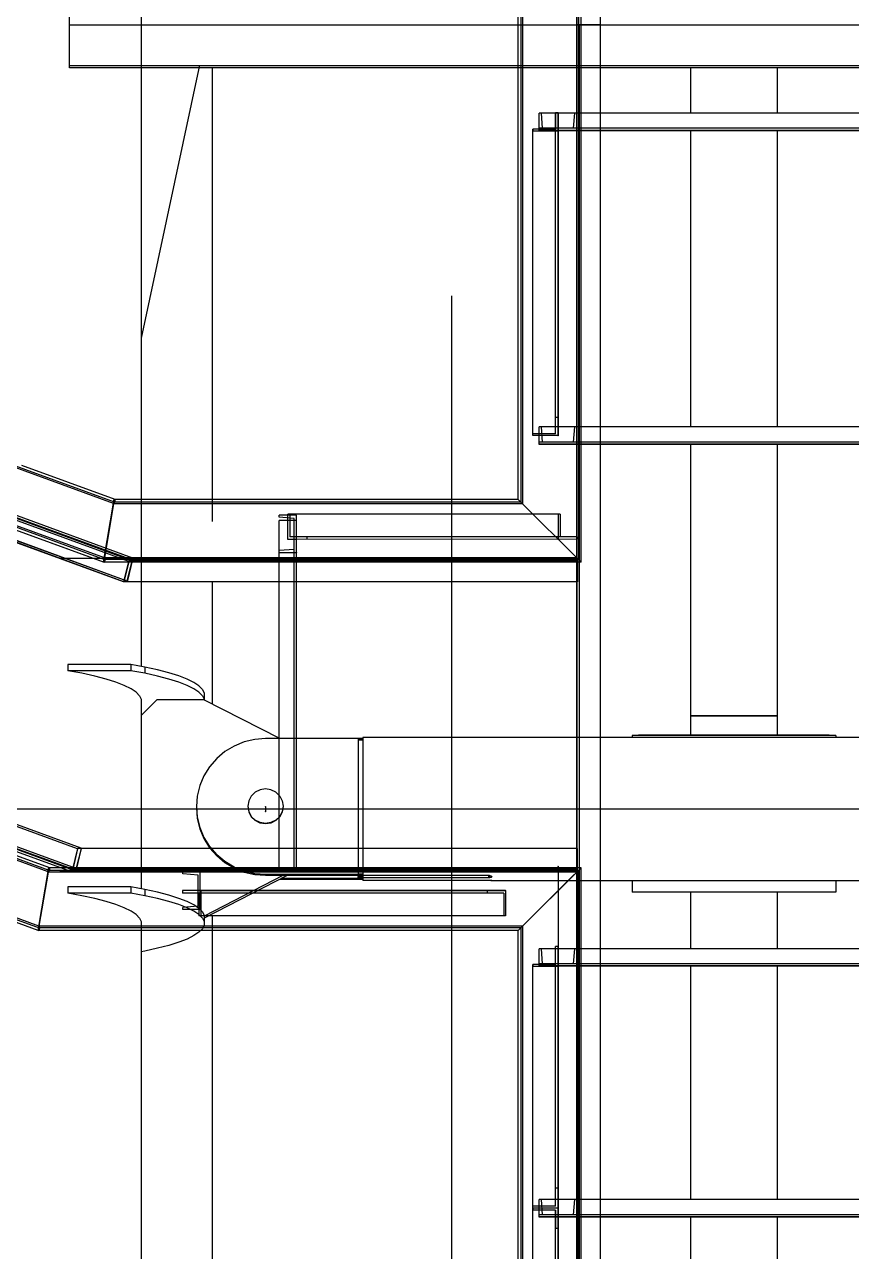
# Model space of a CAD drawing. Header units: millimetres. Extents: x 150209.93 to 150215.05, y 136675.65 to 136679.93.
# Drawn here: x 150211.3041 to 150211.3568, y 136679.0787 to 136679.157 of the extents above; entities that cross this region are included whole.
import ezdxf

# ---------------------------------------------------------------- set-up
doc = ezdxf.new("R2010")
doc.units = ezdxf.units.MM
doc.header["$LTSCALE"] = 0.25
for name, pattern in [('CENTER', [50.8, 31.75, -6.35, 6.35, -6.35]), ('XKITLINE00', [0]), ('XKITLINE02', [4, 2, -2]), ('XKITLINE03', [6, 3, -1, 1, -1])]:
    doc.linetypes.add(name, pattern=pattern)

# ---------------------------------------------------------------- blocks, each defined once
blk = doc.blocks.new('çatıı')
at = {"color": 1, "linetype": 'XKITLINE03'}
for p, q in [((12055.02, 19330.99), (12055.02, 17630.24)), ((11893.35, 17630.24), (12316.66, 17630.24)), ((12055.02, 17630.24), (12055.02, 17151.06)), ((12042.99, 17596.59), (12166.99, 17596.59)), ((12048.99, 17596.42), (12048.99, 17499.34)), ((12042.99, 17496.59), (12166.99, 17496.59)), ((11965.67, 17360.27), (11965.67, 17472.27)), ((12049.01, 17466.27), (11962.92, 17466.25)), ((11890.25, 17460.27), (12055.17, 17460.27)), ((12049.01, 17361.99), (12049.01, 17146.24)), ((12055.17, 17360.27), (11890.25, 17360.27)), ((11935.17, 17354.28), (12032.26, 17354.28)), ((12042.99, 17330.28), (12166.99, 17330.28)), ((12048.99, 17330.11), (12048.99, 17253.03)), ((12048.99, 17253.03), (12048.99, 17175.94)), ((12042.99, 17250.28), (12166.99, 17250.28))]:
    blk.add_line(p, q, dxfattribs=at)
at = {"color": 116, "linetype": 'XKITLINE02', "true_color": 0x136734}
for p, q in [((12055.02, 17630.24), (12055.02, 19043.1)), ((11893.35, 17617.19), (11893.35, 17643.89)), ((11893.35, 17616.59), (11893.35, 17643.54)), ((12037.69, 17642.74), (12037.69, 17477.59)), ((12054.93, 17642.74), (12054.93, 17460.35)), ((12037.16, 17641.93), (12037.16, 17478.12)), ((12055.46, 17641.93), (12055.46, 17459.82)), ((12062.52, 17630.24), (12055.02, 17630.24)), ((12062.52, 17630.24), (12055.02, 17630.24)), ((12055.02, 17430.66), (12055.02, 17630.24)), ((12055.87, 17151.06), (12055.87, 17630.24)), ((12316.66, 17617.19), (11893.35, 17617.19)), ((11934.6, 17616.59), (11893.35, 17616.59)), ((12062.52, 17616.59), (12036.31, 17616.59)), ((12042.99, 17596.59), (12042.99, 17602.09)), ((12166.99, 17602.09), (12042.99, 17602.09)), ((12043.67, 17602.09), (12042.99, 17602.09)), ((12042.99, 17596.59), (12042.99, 17602.09)), ((12044.06, 17597.29), (12043.67, 17602.09)), ((12048.99, 17602.24), (12048.19, 17602.24)), ((12048.19, 17602.24), (12048.19, 17597.01)), ((12048.19, 17499.92), (12048.19, 17602.24)), ((12048.99, 17602.24), (12048.99, 17596.42)), ((12048.99, 17499.34), (12048.99, 17602.24)), ((12053.93, 17597.29), (12054.31, 17602.09)), ((12054.99, 17602.09), (12054.31, 17602.09)), ((12054.99, 17596.59), (12054.99, 17602.09)), ((12048.19, 17597.01), (12040.99, 17597.01)), ((12040.99, 17597.01), (12040.99, 17596.42)), ((12040.99, 17499.34), (12040.99, 17597.01)), ((12048.99, 17596.42), (12040.99, 17596.42)), ((12166.99, 17597.29), (12042.99, 17597.29)), ((12166.99, 17596.59), (12042.99, 17596.59)), ((12054.99, 17596.59), (12042.99, 17596.59)), ((12053.93, 17597.29), (12044.06, 17597.29)), ((11907.41, 17477.64), (11653.2, 17570.49)), ((11907.74, 17478.08), (11653.84, 17570.82)), ((11904.49, 17460.36), (11649.65, 17553.43)), ((11904.64, 17459.73), (11650.08, 17552.71)), ((11912.26, 17459.24), (11657.36, 17552.32)), ((11912.38, 17460.06), (11657.38, 17553.17)), ((11913.25, 17459.45), (11658.86, 17552.35)), ((11913.53, 17460.3), (11659.12, 17553.2)), ((11910.64, 17452.74), (11656.24, 17545.64)), ((11911.7, 17452.96), (11657.83, 17545.67)), ((11911.75, 17452.97), (11657.9, 17545.67)), ((11904.22, 17458.98), (11763.8, 17510.27)), ((11910.59, 17452.73), (11763.8, 17506.33)), ((12042.99, 17496.59), (12042.99, 17502.09)), ((12166.99, 17502.09), (12042.99, 17502.09)), ((12043.67, 17502.09), (12042.99, 17502.09)), ((12042.99, 17496.59), (12042.99, 17502.09)), ((12044.06, 17497.29), (12043.67, 17502.09)), ((12048.99, 17505.15), (12048.19, 17505.15)), ((12053.93, 17497.29), (12054.31, 17502.09)), ((12054.99, 17502.09), (12054.31, 17502.09)), ((12054.99, 17496.59), (12054.99, 17502.09)), ((12048.19, 17499.92), (12040.99, 17499.92)), ((12048.99, 17499.34), (12040.99, 17499.34)), ((12166.99, 17497.29), (12042.99, 17497.29)), ((12166.99, 17496.59), (12042.99, 17496.59)), ((12054.99, 17496.59), (12042.99, 17496.59)), ((12053.93, 17497.29), (12044.06, 17497.29)), ((11907.89, 17478.93), (11878.14, 17489.8)), ((11904.22, 17458.98), (11907.61, 17479.03)), ((11904.22, 17458.97), (11907.59, 17478.97)), ((11907.74, 17478.12), (11907.39, 17477.59)), ((11907.74, 17478.08), (11907.41, 17477.64)), ((12036.31, 17478.97), (11907.59, 17478.97)), ((11907.89, 17478.97), (11907.74, 17478.12)), ((11907.89, 17478.93), (11907.74, 17478.08)), ((12037.16, 17478.12), (11907.74, 17478.12)), ((11907.41, 17477.64), (11904.49, 17460.36)), ((11907.39, 17477.59), (11904.49, 17460.35)), ((12037.69, 17477.59), (11907.39, 17477.59)), ((12049.61, 17474.27), (11962.92, 17474.25)), ((11962.92, 17466.25), (11962.92, 17474.25)), ((11963.53, 17474.25), (11963.53, 17467.05)), ((12049.01, 17474.27), (12049.01, 17466.27)), ((12049.61, 17474.27), (12049.61, 17467.07)), ((11904.5, 17458.88), (11865, 17473.31)), ((11965.67, 17473.99), (11960.17, 17473.99)), ((11960.17, 17473.31), (11960.17, 17473.99)), ((11964.97, 17472.93), (11960.17, 17473.31)), ((11960.17, 17360.27), (11960.17, 17472.27)), ((11965.67, 17472.27), (11960.17, 17472.27)), ((11964.97, 17463.05), (11964.97, 17472.93)), ((11964.97, 17360.27), (11964.97, 17472.27)), ((11965.67, 17461.99), (11965.67, 17473.99)), ((11965.67, 17360.27), (11965.67, 17472.27)), ((12055.07, 17466.27), (11962.92, 17466.25)), ((12055.07, 17467.07), (11963.53, 17467.05)), ((11968.99, 17467.06), (11968.99, 17466.26)), ((12055.07, 17467.07), (12055.07, 17466.27)), ((11964.97, 17463.05), (11960.17, 17462.67)), ((11960.17, 17461.99), (11960.17, 17462.67)), ((11965.67, 17466.26), (11962.92, 17466.25)), ((11904.25, 17458.97), (11904.22, 17458.98)), ((11916.2, 17458.97), (11904.22, 17458.97)), ((11904.49, 17460.36), (11904.64, 17459.73)), ((11904.49, 17460.35), (11904.66, 17459.82)), ((12054.93, 17460.35), (11904.49, 17460.35)), ((11904.64, 17459.73), (11904.5, 17458.88)), ((11904.66, 17459.82), (11904.51, 17458.97)), ((12055.46, 17459.82), (11904.66, 17459.82)), ((11912.43, 17460.27), (11910.59, 17452.77)), ((11912.38, 17460.06), (11910.59, 17452.73)), ((11912.3, 17459.42), (11910.64, 17452.77)), ((11912.26, 17459.24), (11910.64, 17452.74)), ((11913.24, 17459.42), (11911.65, 17452.77)), ((11913.53, 17460.27), (11911.69, 17452.77)), ((11913.25, 17459.45), (11911.7, 17452.96)), ((11911.75, 17452.97), (11913.53, 17460.3)), ((11913.25, 17459.45), (11912.26, 17459.24)), ((12055.17, 17459.42), (11912.3, 17459.42)), ((11913.53, 17460.3), (11912.38, 17460.06)), ((12055.17, 17460.27), (11912.43, 17460.27)), ((11965.67, 17461.99), (11960.17, 17461.99)), ((12055.17, 17460.27), (12055.17, 17452.77)), ((12055.17, 17452.77), (12055.17, 17460.27)), ((12055.17, 17459.42), (12055.17, 17452.77)), ((11886.55, 17360.27), (11632.6, 17453.08)), ((11886.91, 17360.7), (11633.27, 17453.4)), ((11894.41, 17361.1), (11640.14, 17454.02)), ((11895.35, 17360.47), (11641.67, 17453.17)), ((11895.46, 17361.29), (11641.69, 17454.02)), ((11910.64, 17452.77), (11910.59, 17452.77)), ((11916.2, 17452.77), (11910.59, 17452.77)), ((11910.64, 17452.74), (11910.59, 17452.73)), ((11911.69, 17452.77), (11911.65, 17452.77)), ((11911.75, 17452.97), (11911.7, 17452.96)), ((12055.17, 17452.77), (12055.17, 17452.77)), ((11883.6, 17342.99), (11628.99, 17436.05)), ((11883.77, 17342.36), (11629.44, 17435.32)), ((11897.08, 17367.82), (11763.8, 17416.53)), ((11897.03, 17367.81), (11763.8, 17416.5)), ((11895.92, 17367.61), (11763.8, 17415.89)), ((11895.86, 17367.6), (11763.8, 17415.86)), ((11894.13, 17360.25), (11763.8, 17407.88)), ((11887.06, 17361.55), (11763.8, 17406.6)), ((11960.17, 17360.27), (11960.17, 17402.8)), ((11965.67, 17360.27), (11965.67, 17402.73)), ((12055.02, 17151.06), (12055.02, 17403.13)), ((12062.52, 17151.06), (12062.52, 17403.13)), ((11883.33, 17341.62), (11733.38, 17396.42)), ((11895.86, 17367.6), (11894.13, 17360.25)), ((11895.91, 17367.77), (11894.14, 17360.27)), ((11895.92, 17367.61), (11894.41, 17361.1)), ((11895.96, 17367.77), (11894.42, 17361.12)), ((11897.08, 17367.77), (11895.3, 17360.27)), ((11897.08, 17367.82), (11895.35, 17360.47)), ((11897.03, 17367.77), (11895.42, 17361.12)), ((11897.03, 17367.81), (11895.46, 17361.29)), ((11895.92, 17367.61), (11895.86, 17367.6)), ((12055.17, 17367.77), (11895.91, 17367.77)), ((11897.08, 17367.82), (11897.03, 17367.81)), ((12055.17, 17360.27), (12055.17, 17367.77)), ((12055.17, 17360.27), (12055.17, 17367.77)), ((11883.33, 17341.62), (11886.75, 17361.66)), ((11883.33, 17341.59), (11886.73, 17361.59)), ((11886.91, 17360.74), (11886.53, 17360.21)), ((11886.91, 17360.7), (11886.55, 17360.27)), ((12056.31, 17361.59), (11886.73, 17361.59)), ((11887.05, 17361.59), (11886.91, 17360.74)), ((11887.06, 17361.55), (11886.91, 17360.7)), ((12055.46, 17360.74), (11886.91, 17360.74)), ((11895.46, 17361.29), (11894.41, 17361.1)), ((12055.17, 17361.12), (11894.42, 17361.12)), ((12036.31, 17341.59), (12056.31, 17361.59)), ((12052.14, 17357.43), (12056.31, 17361.59)), ((12055.46, 17360.74), (12054.93, 17360.21)), ((12055.46, 17360.74), (12054.93, 17360.21)), ((12055.17, 17361.12), (12055.17, 17361.12)), ((12056.31, 17361.59), (12055.46, 17360.74)), ((12056.31, 17361.59), (12055.46, 17360.74)), ((12055.46, 17150.24), (12055.46, 17360.74)), ((12056.31, 17361.59), (12056.31, 17361.59)), ((12056.31, 17150.17), (12056.31, 17361.59)), ((11886.55, 17360.27), (11883.6, 17342.99)), ((11886.53, 17360.21), (11883.6, 17342.97)), ((12054.93, 17360.21), (11886.53, 17360.21)), ((11895.35, 17360.47), (11894.13, 17360.25)), ((12055.17, 17360.27), (11894.14, 17360.27)), ((11935.01, 17360.27), (11929.51, 17360.27)), ((11929.51, 17359.59), (11929.51, 17360.27)), ((11934.31, 17359.21), (11929.51, 17359.59)), ((11934.31, 17349.34), (11934.31, 17359.21)), ((11935.01, 17348.27), (11935.01, 17360.27)), ((11965.67, 17360.27), (11960.17, 17360.27)), ((12037.69, 17342.97), (12054.93, 17360.21)), ((12037.69, 17342.97), (12054.93, 17360.21)), ((12054.93, 17150.18), (12054.93, 17360.21)), ((12055.17, 17360.27), (12055.17, 17360.27)), ((12032.26, 17354.28), (11929.36, 17354.28)), ((11929.36, 17354.28), (11929.36, 17353.48)), ((12031.68, 17353.48), (11929.36, 17353.48)), ((11934.59, 17353.48), (11934.59, 17346.28)), ((11935.17, 17354.28), (11935.17, 17346.28)), ((12026.45, 17354.28), (12026.45, 17353.48)), ((12031.68, 17353.48), (12031.68, 17346.28)), ((12032.26, 17354.28), (12032.26, 17346.28)), ((11934.31, 17349.34), (11929.51, 17348.95)), ((11929.51, 17348.27), (11929.51, 17348.95)), ((11935.01, 17348.27), (11929.51, 17348.27)), ((12032.26, 17346.28), (11934.59, 17346.28)), ((11883.41, 17341.59), (11883.33, 17341.62)), ((11883.63, 17341.51), (11883.33, 17341.62)), ((11935.13, 17341.59), (11883.33, 17341.59)), ((11883.6, 17342.99), (11883.77, 17342.36)), ((11883.6, 17342.97), (11883.79, 17342.44)), ((12037.69, 17342.97), (11883.6, 17342.97)), ((11883.77, 17342.36), (11883.63, 17341.51)), ((11883.79, 17342.44), (11883.64, 17341.59)), ((12037.16, 17342.44), (11883.79, 17342.44)), ((12037.16, 17342.44), (12036.31, 17341.59)), ((12037.16, 17342.44), (12036.31, 17341.59)), ((12036.31, 17341.59), (12036.31, 17341.59)), ((12036.31, 17341.59), (12036.31, 17341.59)), ((12037.69, 17342.97), (12037.16, 17342.44)), ((12037.69, 17342.97), (12037.16, 17342.44)), ((12037.16, 17342.44), (12037.16, 17150.24)), ((12037.69, 17342.97), (12037.69, 17150.18)), ((12042.99, 17330.28), (12042.99, 17335.78)), ((12166.99, 17335.78), (12042.99, 17335.78)), ((12043.67, 17335.78), (12042.99, 17335.78)), ((12042.99, 17330.28), (12042.99, 17335.78)), ((12044.06, 17330.98), (12043.67, 17335.78)), ((12048.99, 17336.51), (12048.19, 17336.51)), ((12048.19, 17330.75), (12048.19, 17336.51)), ((12048.99, 17330.11), (12048.99, 17336.51)), ((12053.93, 17330.98), (12054.31, 17335.78)), ((12054.99, 17335.78), (12054.31, 17335.78)), ((12054.99, 17330.28), (12054.99, 17335.78)), ((12048.19, 17330.75), (12040.99, 17330.75)), ((12040.99, 17330.75), (12040.99, 17330.11)), ((12040.99, 17253.03), (12040.99, 17330.75)), ((12048.99, 17330.11), (12040.99, 17330.11)), ((12166.99, 17330.98), (12042.99, 17330.98)), ((12166.99, 17330.28), (12042.99, 17330.28)), ((12054.99, 17330.28), (12042.99, 17330.28)), ((12053.93, 17330.98), (12044.06, 17330.98)), ((12048.19, 17253.67), (12048.19, 17330.98)), ((12048.99, 17253.03), (12048.99, 17330.98)), ((12048.99, 17259.42), (12048.19, 17259.42)), ((12042.99, 17250.28), (12042.99, 17255.78)), ((12166.99, 17255.78), (12042.99, 17255.78)), ((12043.67, 17255.78), (12042.99, 17255.78)), ((12042.99, 17250.28), (12042.99, 17255.78)), ((12044.06, 17250.98), (12043.67, 17255.78)), ((12053.93, 17250.98), (12054.31, 17255.78)), ((12054.99, 17255.78), (12054.31, 17255.78)), ((12054.99, 17250.28), (12054.99, 17255.78)), ((12048.19, 17253.67), (12040.99, 17253.67)), ((12040.99, 17253.03), (12040.99, 17252.39)), ((12048.99, 17253.03), (12040.99, 17253.03)), ((12040.99, 17175.3), (12040.99, 17253.03)), ((12048.99, 17253.03), (12040.99, 17253.03)), ((12048.19, 17252.39), (12040.99, 17252.39)), ((12048.19, 17252.39), (12048.19, 17246.63)), ((12048.19, 17169.54), (12048.19, 17252.39)), ((12048.99, 17246.63), (12048.99, 17253.03)), ((12166.99, 17250.98), (12042.99, 17250.98)), ((12166.99, 17250.28), (12042.99, 17250.28)), ((12054.99, 17250.28), (12042.99, 17250.28)), ((12053.93, 17250.98), (12044.06, 17250.98)), ((12048.99, 17169.54), (12048.99, 17250.98)), ((12048.99, 17246.63), (12048.19, 17246.63))]:
    blk.add_line(p, q, dxfattribs=at)
at = {"color": 8, "linetype": 'CENTER'}
for p, q in [((12015, 18543.85), (12015, 16877.2)), ((12015, 18200.27), (11840, 17380.27)), ((12370, 17380.27), (11840, 17380.28)), ((11955.8, 17381.07), (11955.8, 17379.49))]:
    blk.add_line(p, q, dxfattribs=at)
at = {"color": 7, "linetype": 'XKITLINE00'}
for p, q in [((12062.52, 17630.24), (12062.52, 17813.95)), ((12036.31, 17478.97), (12036.31, 17642.84)), ((12056.31, 17458.97), (12056.31, 17642.84)), ((12062.52, 17630.24), (12056.31, 17630.24)), ((12062.52, 17403.13), (12062.52, 17630.24)), ((12036.31, 17616.59), (11934.6, 17616.59)), ((12147.49, 17616.59), (12062.52, 17616.59)), ((12147.49, 17602.09), (12062.52, 17602.09)), ((12147.49, 17596.59), (12062.52, 17596.59)), ((12147.49, 17502.09), (12062.52, 17502.09)), ((12147.49, 17496.59), (12062.52, 17496.59)), ((12036.31, 17478.97), (11916.2, 17478.97)), ((12056.31, 17458.97), (12036.31, 17478.97)), ((12056.31, 17458.97), (12036.31, 17478.97)), ((12056.31, 17458.97), (11916.2, 17458.97)), ((12055.02, 17403.13), (12055.02, 17458.97)), ((12055.17, 17458.97), (12055.17, 17452.77)), ((12055.17, 17452.77), (11916.2, 17452.77)), ((11960.17, 17402.8), (11960.17, 17452.77)), ((11965.67, 17402.73), (11965.67, 17452.77)), ((12036.31, 17341.59), (12052.14, 17357.43)), ((12056.31, 17150.17), (12056.31, 17357.43)), ((12062.52, 17151.06), (12062.52, 17357.43)), ((12036.31, 17341.59), (11935.13, 17341.59)), ((12036.31, 17150.17), (12036.31, 17341.59)), ((12147.49, 17335.78), (12062.52, 17335.78)), ((12147.49, 17330.28), (12062.52, 17330.28)), ((12147.49, 17255.78), (12062.52, 17255.78)), ((12147.49, 17250.28), (12062.52, 17250.28))]:
    blk.add_line(p, q, dxfattribs=at)
at = {"color": 8, "linetype": 'XKITLINE00'}
for p, q in [((11916.2, 17654.86), (11916.2, 17425.74)), ((11934.77, 17617.38), (11916.2, 17530.36)), ((11938.8, 17616.59), (11938.8, 17471.98)), ((12091.2, 17616.59), (12091.2, 17602.09)), ((12118.8, 17616.59), (12118.8, 17602.09)), ((12091.2, 17596.59), (12091.2, 17502.09)), ((12118.8, 17596.59), (12118.8, 17502.09)), ((12091.2, 17496.59), (12091.2, 17403.86)), ((12118.8, 17496.59), (12118.8, 17403.86)), ((11938.8, 17460.55), (11938.8, 17460.27)), ((11938.8, 17452.77), (11938.8, 17413.75)), ((11912.88, 17426.35), (11892.88, 17426.35)), ((11892.88, 17426.35), (11892.88, 17424.38)), ((11897.34, 17423.56), (11892.88, 17424.38)), ((11912.88, 17424.38), (11892.88, 17424.38)), ((11901.4, 17422.68), (11897.34, 17423.56)), ((11917.34, 17425.53), (11912.88, 17426.35)), ((11912.88, 17426.35), (11912.88, 17424.38)), ((11917.34, 17423.56), (11912.88, 17424.38)), ((11921.4, 17424.65), (11917.34, 17425.53)), ((11917.34, 17425.53), (11917.34, 17423.56)), ((11921.4, 17422.68), (11917.34, 17423.56)), ((11925.01, 17423.71), (11921.4, 17424.65)), ((11928.16, 17422.72), (11925.01, 17423.71)), ((11905.01, 17421.74), (11901.4, 17422.68)), ((11908.16, 17420.75), (11905.01, 17421.74)), ((11910.82, 17419.71), (11908.16, 17420.75)), ((11912.96, 17418.65), (11910.82, 17419.71)), ((11925.01, 17421.74), (11921.4, 17422.68)), ((11928.16, 17420.75), (11925.01, 17421.74)), ((11930.82, 17421.68), (11928.16, 17422.72)), ((11930.82, 17419.71), (11928.16, 17420.75)), ((11932.96, 17420.61), (11930.82, 17421.68)), ((11932.96, 17418.65), (11930.82, 17419.71)), ((11934.59, 17419.52), (11932.96, 17420.61)), ((11934.59, 17419.52), (11935.68, 17418.4)), ((11914.59, 17417.55), (11912.96, 17418.65)), ((11914.59, 17417.55), (11915.68, 17416.43)), ((11915.68, 17416.43), (11916.23, 17415.3)), ((11934.59, 17417.55), (11932.96, 17418.65)), ((11934.59, 17417.55), (11935.68, 17416.43)), ((11935.68, 17418.4), (11936.23, 17417.27)), ((11935.68, 17416.43), (11936.23, 17415.3)), ((11936.23, 17417.27), (11936.23, 17415.3)), ((11916.2, 17415.37), (11916.2, 17410.16)), ((11921.2, 17415.09), (11916.2, 17410.16)), ((11916.23, 17414.17), (11916.2, 17414.1)), ((11916.23, 17415.3), (11916.23, 17414.17)), ((11936.2, 17415.09), (11921.2, 17415.09)), ((11960.32, 17402.73), (11936.2, 17415.09)), ((11936.23, 17415.3), (11936.23, 17415.07)), ((11916.2, 17410.16), (11916.2, 17354.86)), ((12118.8, 17410.04), (12091.2, 17410.04)), ((12118.8, 17409.88), (12091.2, 17409.88)), ((12073.44, 17403.76), (12072.57, 17403.7)), ((12072.57, 17403.7), (12072.57, 17403.13)), ((12137.42, 17403.7), (12072.57, 17403.7)), ((12074.63, 17403.86), (12073.44, 17403.76)), ((12135.36, 17403.86), (12074.63, 17403.86)), ((12136.55, 17403.76), (12135.36, 17403.86)), ((12137.42, 17403.7), (12136.55, 17403.76)), ((12137.42, 17403.7), (12137.42, 17403.13)), ((11945.81, 17400.36), (11942.86, 17398.59)), ((11949, 17401.67), (11945.81, 17400.36)), ((11952.35, 17402.46), (11949, 17401.67)), ((11955.8, 17402.73), (11952.35, 17402.46)), ((11986.8, 17402.73), (11955.8, 17402.73)), ((11986.8, 17402.62), (11985.3, 17402.62)), ((11985.3, 17402.62), (11985.3, 17402.22)), ((11986.8, 17402.22), (11985.3, 17402.22)), ((11985.3, 17402.22), (11985.3, 17401.26)), ((11985.3, 17401.26), (11985.3, 17399.76)), ((12026.8, 17403.07), (11986.8, 17403.07)), ((11986.8, 17403.07), (11986.8, 17402.79)), ((11986.8, 17402.79), (11986.8, 17401.76)), ((11986.8, 17401.76), (11986.8, 17400.09)), ((11986.8, 17400.09), (11986.8, 17397.81)), ((12027.11, 17403.07), (12026.8, 17403.07)), ((12027.39, 17403.09), (12027.11, 17403.07)), ((12027.63, 17403.1), (12027.39, 17403.09)), ((12027.8, 17403.13), (12027.63, 17403.1)), ((12182.19, 17403.13), (12027.8, 17403.13)), ((11940.24, 17396.38), (11938, 17393.8)), ((11942.86, 17398.59), (11940.24, 17396.38)), ((11985.3, 17399.76), (11985.3, 17397.76)), ((11985.3, 17397.76), (11985.3, 17395.31)), ((11986.8, 17397.81), (11986.8, 17395)), ((11938, 17393.8), (11936.19, 17390.9)), ((11985.3, 17395.31), (11985.3, 17392.47)), ((11985.3, 17392.47), (11985.3, 17389.33)), ((11986.8, 17395), (11986.8, 17391.74)), ((11936.19, 17390.9), (11934.87, 17387.76)), ((11985.3, 17389.33), (11985.3, 17385.95)), ((11986.8, 17391.74), (11986.8, 17388.13)), ((11986.8, 17388.13), (11986.8, 17384.28)), ((11934.07, 17384.45), (11933.8, 17381.07)), ((11934.87, 17387.76), (11934.07, 17384.45)), ((11951.27, 17384.45), (11950.47, 17382.91)), ((11952.5, 17385.67), (11951.27, 17384.45)), ((11954.07, 17386.45), (11952.5, 17385.67)), ((11955.8, 17386.72), (11954.07, 17386.45)), ((11957.53, 17386.45), (11955.8, 17386.72)), ((11959.09, 17385.67), (11957.53, 17386.45)), ((11960.33, 17384.45), (11959.09, 17385.67)), ((11960.33, 17384.45), (11961.12, 17382.91)), ((11985.3, 17385.95), (11985.3, 17382.42)), ((11986.8, 17384.28), (11986.8, 17380.32)), ((11933.8, 17381.07), (11933.8, 17380.72)), ((11933.8, 17381.07), (11934.07, 17377.68)), ((11933.8, 17380.72), (11934.07, 17377.33)), ((11950.47, 17382.91), (11950.2, 17381.21)), ((11950.2, 17381.21), (11950.2, 17381.07)), ((11950.2, 17381.21), (11950.47, 17379.5)), ((11950.2, 17381.07), (11950.47, 17379.36)), ((11961.12, 17382.91), (11961.4, 17381.21)), ((11961.4, 17381.21), (11961.12, 17379.5)), ((11961.4, 17381.07), (11961.12, 17379.36)), ((11961.4, 17381.21), (11961.4, 17381.07)), ((11985.3, 17382.42), (11985.3, 17378.84)), ((11986.8, 17380.32), (11986.8, 17376.35)), ((11934.07, 17377.68), (11934.87, 17374.37)), ((11934.07, 17377.33), (11934.87, 17374.02)), ((11950.47, 17379.5), (11951.27, 17377.97)), ((11950.47, 17379.36), (11951.27, 17377.83)), ((11952.5, 17376.75), (11951.27, 17377.97)), ((11952.5, 17376.61), (11951.27, 17377.83)), ((11954.07, 17375.96), (11952.5, 17376.75)), ((11954.07, 17375.82), (11952.5, 17376.61)), ((11959.09, 17376.75), (11957.53, 17375.96)), ((11959.09, 17376.61), (11957.53, 17375.82)), ((11960.33, 17377.97), (11959.09, 17376.75)), ((11960.33, 17377.83), (11959.09, 17376.61)), ((11961.12, 17379.5), (11960.33, 17377.97)), ((11961.12, 17379.36), (11960.33, 17377.83)), ((11985.3, 17378.84), (11985.3, 17375.3)), ((11986.8, 17376.35), (11986.8, 17372.5)), ((11934.87, 17374.37), (11936.19, 17371.23)), ((11934.87, 17374.02), (11936.19, 17370.88)), ((11955.8, 17375.69), (11954.07, 17375.96)), ((11955.8, 17375.55), (11954.07, 17375.82)), ((11957.53, 17375.96), (11955.8, 17375.69)), ((11957.53, 17375.82), (11955.8, 17375.55)), ((11955.8, 17375.69), (11955.8, 17375.55)), ((11985.3, 17375.3), (11985.3, 17371.88)), ((11986.8, 17372.5), (11986.8, 17368.89)), ((11936.19, 17371.23), (11938, 17368.34)), ((11936.19, 17370.88), (11938, 17367.98)), ((11985.3, 17371.88), (11985.3, 17368.68)), ((11985.3, 17368.68), (11985.3, 17365.78)), ((11986.8, 17368.89), (11986.8, 17365.62)), ((11938, 17368.34), (11940.24, 17365.75)), ((11938, 17367.98), (11940.24, 17365.4)), ((11942.86, 17363.54), (11940.24, 17365.75)), ((11942.86, 17363.19), (11940.24, 17365.4)), ((11985.3, 17365.78), (11985.3, 17363.25)), ((11986.8, 17365.62), (11986.8, 17362.8)), ((11945.81, 17361.77), (11942.86, 17363.54)), ((11945.81, 17361.42), (11942.86, 17363.19)), ((11949, 17360.47), (11945.81, 17361.77)), ((11949, 17360.12), (11945.81, 17361.42)), ((11985.3, 17363.25), (11985.3, 17361.15)), ((11986.8, 17361.15), (11985.3, 17361.15)), ((11985.3, 17361.15), (11985.3, 17359.55)), ((11986.8, 17362.8), (11986.8, 17360.51)), ((11961.35, 17359.06), (11936.23, 17346.19)), ((11962.72, 17359.06), (11936.23, 17345.49)), ((11952.35, 17359.67), (11949, 17360.47)), ((11952.35, 17359.32), (11949, 17360.12)), ((11952.35, 17359.67), (11952.35, 17359.32)), ((11955.8, 17359.41), (11952.35, 17359.67)), ((11955.8, 17359.06), (11952.35, 17359.32)), ((11955.8, 17359.41), (11955.8, 17359.06)), ((11986.8, 17359.41), (11955.8, 17359.41)), ((12026.8, 17359.06), (11955.8, 17359.06)), ((11986.8, 17357.83), (11960.32, 17357.83)), ((11985.3, 17358.18), (11961.01, 17358.18)), ((11986.8, 17359.55), (11985.3, 17359.55)), ((11985.3, 17359.04), (11985.3, 17358.82)), ((11985.3, 17358.27), (11985.3, 17358.82)), ((11986.8, 17358.82), (11985.3, 17358.82)), ((11986.8, 17358.52), (11985.3, 17358.52)), ((11985.3, 17358.27), (11985.3, 17358.09)), ((11985.3, 17358.09), (11985.3, 17357.98)), ((11986.8, 17358.09), (11985.3, 17358.09)), ((11986.8, 17357.98), (11985.3, 17357.98)), ((11986.8, 17360.51), (11986.8, 17359.1)), ((12026.8, 17359.1), (11986.8, 17359.1)), ((11986.8, 17359.04), (11986.8, 17358.41)), ((11986.8, 17359.04), (11986.8, 17358.82)), ((12026.8, 17358.41), (11986.8, 17358.41)), ((11986.8, 17358.41), (11986.8, 17357.78)), ((11986.8, 17357.78), (11986.8, 17357.57)), ((12026.8, 17357.57), (11986.8, 17357.57)), ((11986.8, 17357.57), (11986.8, 17357.48)), ((12026.8, 17357.48), (11986.8, 17357.48)), ((12027.11, 17359.08), (12026.8, 17359.1)), ((12026.8, 17359.1), (12026.8, 17359.06)), ((12026.8, 17359.04), (12026.8, 17358.41)), ((12027.11, 17358.42), (12026.8, 17358.41)), ((12026.8, 17357.57), (12026.8, 17357.48)), ((12027.11, 17357.56), (12026.8, 17357.57)), ((12027.11, 17357.48), (12026.8, 17357.48)), ((12027.39, 17359.02), (12027.11, 17359.08)), ((12027.11, 17359.08), (12027.11, 17358.42)), ((12027.39, 17358.45), (12027.11, 17358.42)), ((12027.11, 17357.56), (12027.11, 17357.48)), ((12027.39, 17357.55), (12027.11, 17357.56)), ((12027.39, 17357.47), (12027.11, 17357.48)), ((12027.63, 17358.93), (12027.39, 17359.02)), ((12027.63, 17358.51), (12027.39, 17358.45)), ((12027.63, 17357.53), (12027.39, 17357.55)), ((12027.63, 17357.45), (12027.39, 17357.47)), ((12027.8, 17358.82), (12027.63, 17358.93)), ((12027.8, 17358.58), (12027.63, 17358.51)), ((12027.8, 17357.51), (12027.63, 17357.53)), ((12027.8, 17357.43), (12027.63, 17357.45)), ((12027.88, 17358.74), (12027.8, 17358.82)), ((12027.88, 17358.66), (12027.8, 17358.58)), ((12027.88, 17357.48), (12027.8, 17357.51)), ((12027.88, 17357.45), (12027.8, 17357.43)), ((12182.19, 17357.43), (12027.8, 17357.43)), ((12027.88, 17358.74), (12027.88, 17358.66)), ((12027.88, 17357.48), (12027.88, 17357.45)), ((12072.57, 17357.43), (12072.57, 17353.8)), ((12137.42, 17357.43), (12137.42, 17353.8)), ((11912.88, 17355.47), (11892.88, 17355.47)), ((11892.88, 17355.47), (11892.88, 17353.5)), ((11897.34, 17352.68), (11892.88, 17353.5)), ((11912.88, 17353.5), (11892.88, 17353.5)), ((11917.34, 17354.65), (11912.88, 17355.47)), ((11912.88, 17355.47), (11912.88, 17353.5)), ((11917.34, 17352.68), (11912.88, 17353.5)), ((11921.4, 17353.76), (11917.34, 17354.65)), ((11917.34, 17354.65), (11917.34, 17352.68)), ((11925.01, 17352.82), (11921.4, 17353.76)), ((12137.42, 17353.8), (12072.57, 17353.8)), ((12091.2, 17353.8), (12091.2, 17335.78)), ((12118.8, 17353.8), (12118.8, 17335.78)), ((11901.4, 17351.79), (11897.34, 17352.68)), ((11905.01, 17350.85), (11901.4, 17351.79)), ((11908.16, 17349.86), (11905.01, 17350.85)), ((11910.82, 17348.83), (11908.16, 17349.86)), ((11921.4, 17351.79), (11917.34, 17352.68)), ((11925.01, 17350.85), (11921.4, 17351.79)), ((11928.16, 17351.83), (11925.01, 17352.82)), ((11928.16, 17349.86), (11925.01, 17350.85)), ((11930.82, 17350.8), (11928.16, 17351.83)), ((11930.82, 17348.83), (11928.16, 17349.86)), ((11932.96, 17349.73), (11930.82, 17350.8)), ((11934.59, 17348.63), (11932.96, 17349.73)), ((11912.96, 17347.76), (11910.82, 17348.83)), ((11914.59, 17346.66), (11912.96, 17347.76)), ((11914.59, 17346.66), (11915.68, 17345.55)), ((11915.68, 17345.55), (11916.23, 17344.42)), ((11932.96, 17347.76), (11930.82, 17348.83)), ((11934.59, 17346.66), (11932.96, 17347.76)), ((11934.59, 17348.63), (11935.68, 17347.52)), ((11934.59, 17346.66), (11935.68, 17345.55)), ((11935.68, 17347.52), (11936.23, 17346.39)), ((11935.68, 17345.55), (11936.23, 17344.42)), ((11936.23, 17346.39), (11936.23, 17344.42)), ((11938.8, 17346.28), (11938.8, 17164.71)), ((11916.2, 17344.48), (11916.2, 16774.54)), ((11916.23, 17343.28), (11916.2, 17343.22)), ((11916.23, 17344.42), (11916.23, 17343.28)), ((11935.68, 17342.15), (11934.59, 17341.04)), ((11936.23, 17343.28), (11935.68, 17342.15)), ((11936.23, 17344.42), (11936.23, 17343.28)), ((11928.16, 17337.84), (11925.01, 17336.85)), ((11930.81, 17338.87), (11928.16, 17337.84)), ((11932.96, 17339.94), (11930.81, 17338.87)), ((11934.59, 17341.04), (11932.96, 17339.94)), ((11917.34, 17335.02), (11916.2, 17334.81)), ((11921.4, 17335.91), (11917.34, 17335.02)), ((11925.01, 17336.85), (11921.4, 17335.91)), ((12091.2, 17330.28), (12091.2, 17255.78)), ((12118.8, 17330.28), (12118.8, 17255.78)), ((12091.2, 17250.28), (12091.2, 17175.78)), ((12118.8, 17250.28), (12118.8, 17175.78))]:
    blk.add_line(p, q, dxfattribs=at)
at = {"color": 1, "linetype": 'XKITLINE00'}
for centre in [(11893.35, 17630.24), (12055.02, 17630.24), (12055.02, 17630.24), (12042.99, 17596.59), (12048.99, 17596.42), (12054.99, 17596.59), (12048.99, 17499.34), (12042.99, 17496.59), (12054.99, 17496.59), (11965.67, 17472.27), (11962.92, 17466.25), (12049.01, 17466.27), (11890.25, 17460.27), (11965.67, 17461.99), (12055.17, 17460.27), (12049.01, 17361.99), (11890.25, 17360.27), (11935.01, 17360.27), (11965.67, 17360.27), (12055.17, 17360.27), (11935.17, 17354.28), (12032.26, 17354.28), (12042.99, 17330.28), (12048.99, 17330.11), (12054.99, 17330.28), (12048.99, 17253.03), (12048.99, 17253.03), (12042.99, 17250.28), (12054.99, 17250.28)]:
    blk.add_circle(centre, 0.05, dxfattribs=at)
at = {"color": 8, "linetype": 'XKITLINE00'}
for centre in [(11955.8, 17381.07), (11955.8, 17379.49)]:
    blk.add_circle(centre, 0.05, dxfattribs=at)

msp = doc.modelspace()

# ---------------------------------------------------------------- block references
at = {"xscale": 0.0002000170049888334, "yscale": 0.0002000170049888334, "zscale": 0.0002000170049888334}
msp.add_blockref('çatıı', (150208.928067, 136675.630592), dxfattribs=at)

doc.saveas('drawing.dxf')
